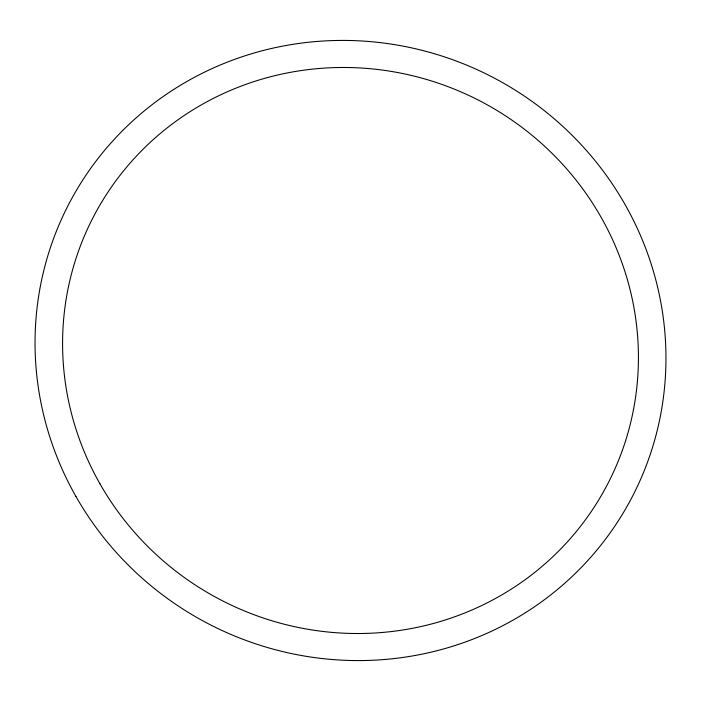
<?xml version="1.0" encoding="UTF-8"?>
<svg xmlns="http://www.w3.org/2000/svg" width="701" height="701" viewBox="0 0 701 701"><rect width="100%" height="100%" fill="white"/><g stroke="black" fill="none" stroke-linecap="round" stroke-linejoin="round"><path stroke-width="1.05" d="M75.945 496.474A317.465 308.028 27.6 0 0 622.322 514.429A317.465 308.028 27.6 0 0 353.234 40.597A317.465 308.028 27.6 0 0 75.945 496.474M99.91 483.734A289.758 281.154 27.6 0 0 598.601 500.12A289.758 281.154 27.6 0 0 352.997 67.638A289.758 281.154 27.6 0 0 99.91 483.734"/></g></svg>
